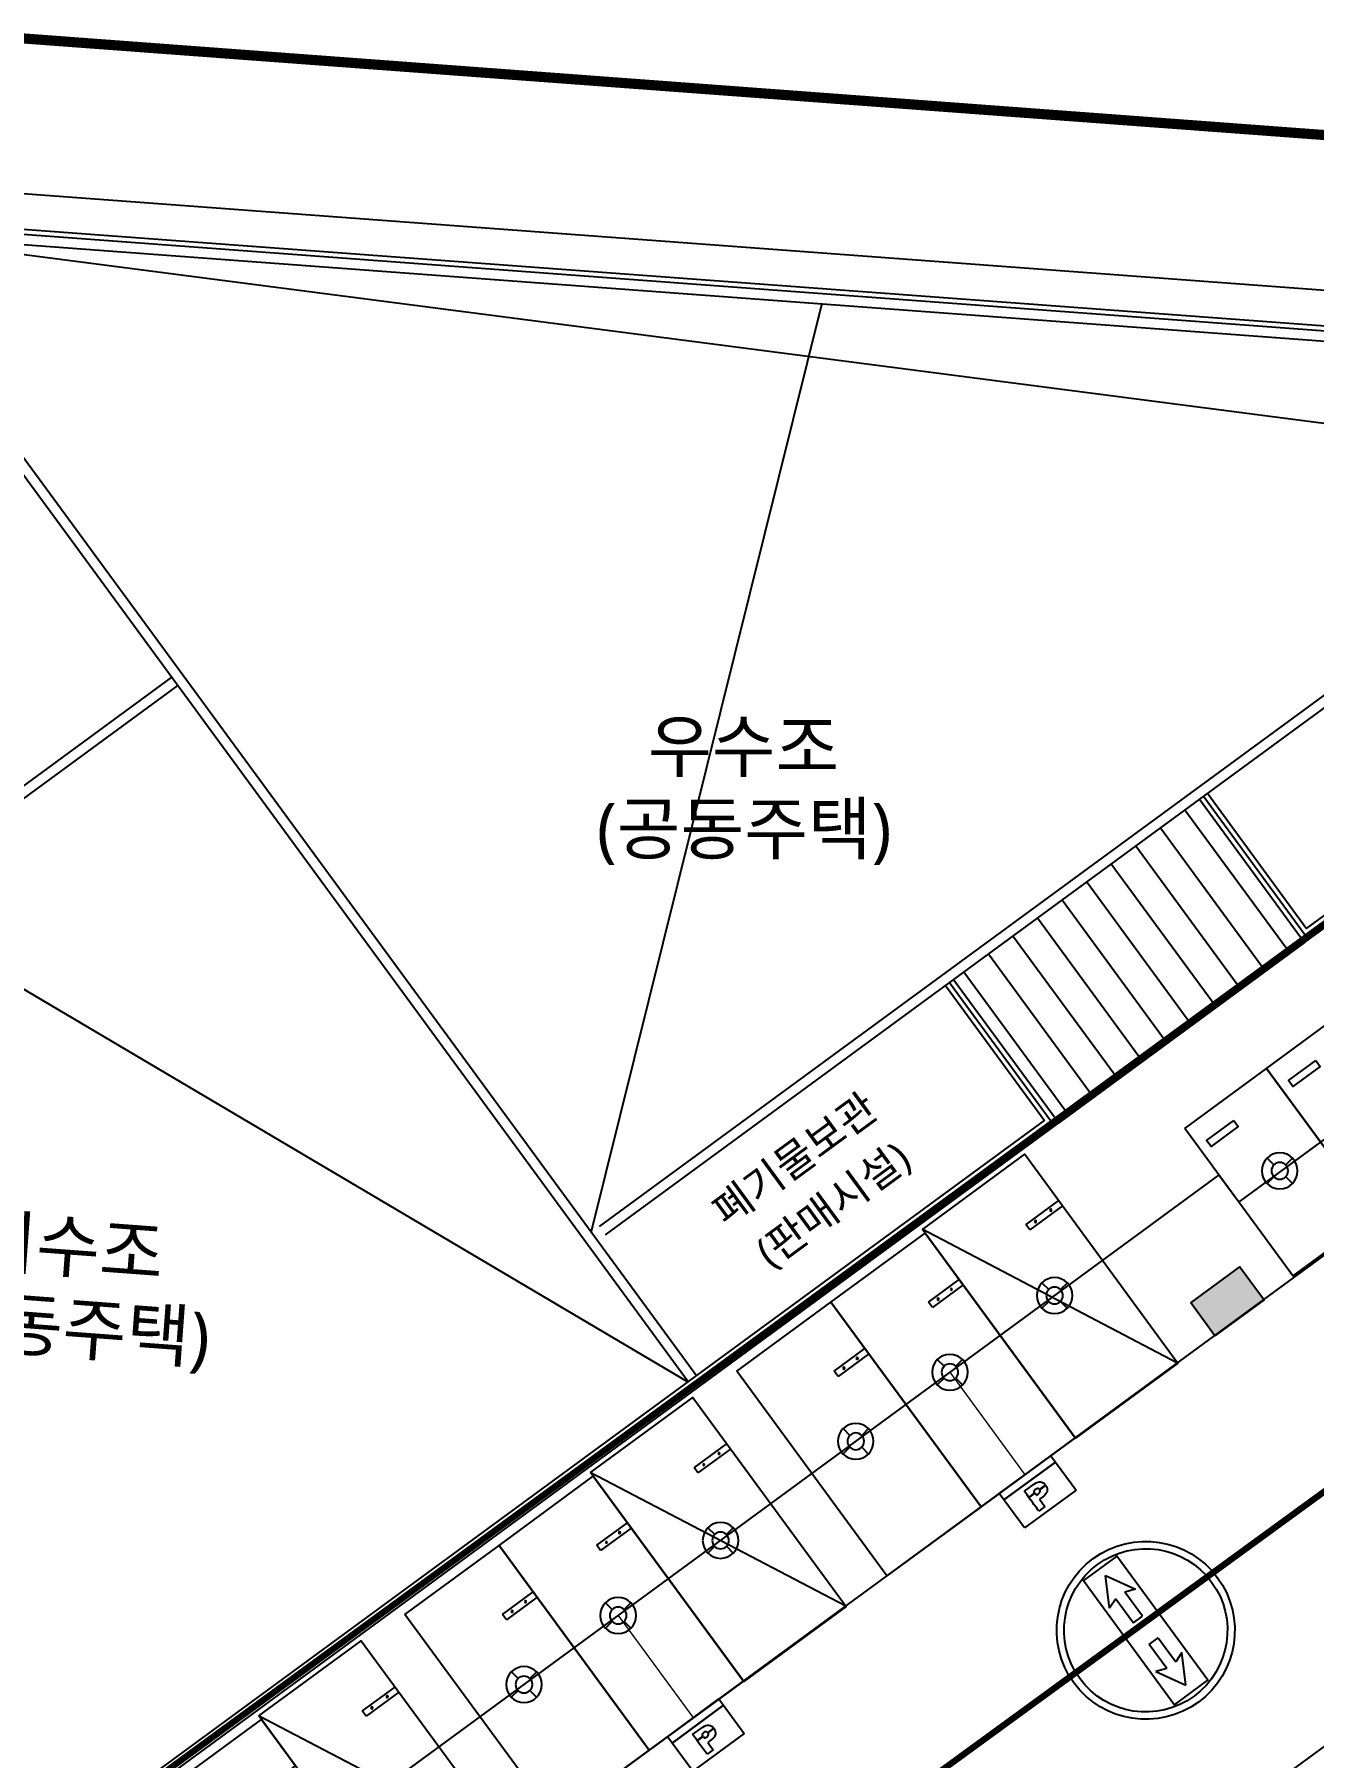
# Model space of a CAD drawing. Header units: millimetres. Extents: x 75184266 to 76346726, y -35077925 to -33679385.
# Drawn here: x 75476135 to 75501322, y -34526141 to -34492211 of the extents above; entities that cross this region are included whole.
import ezdxf
from ezdxf.enums import TextEntityAlignment as Align

# ---------------------------------------------------------------- set-up
doc = ezdxf.new("R2010")
doc.units = ezdxf.units.MM
doc.header["$LTSCALE"] = 50
doc.header["$MEASUREMENT"] = 0
doc.linetypes.add('HIDDEN', pattern=[0.375, 0.25, -0.125])
doc.linetypes.add('PHANTOM2', pattern=[1.25, 0.625, -0.125, 0.125, -0.125, 0.125, -0.125])
for name, color, linetype in [('0-유도관제', 6, 'CONTINUOUS'), ('DK1', 6, 'CONTINUOUS'), ('RACEWAY', 4, 'HIDDEN'), ('XR-지하3층$0$A-주차', 9, 'CONTINUOUS'), ('XR-지하3층$0$일반주차', 8, 'CONTINUOUS'), ('XR-지하3층$0$확장형주차', 8, 'CONTINUOUS')]:
    doc.layers.add(name, color=color, linetype=linetype)
doc.layers.add('건축', color=8, linetype='CONTINUOUS', plot=False)
for name, color, linetype, lineweight in [('구역제어-S.C.M', 2, 'CONTINUOUS', 100), ('주차유도-LGM', 6, 'CONTINUOUS', 20), ('주차유도-USM', 1, 'CONTINUOUS', 35), ('주차유도-레이스웨이', 1, 'CONTINUOUS', 25)]:
    doc.layers.add(name, color=color, linetype=linetype, lineweight=lineweight)
doc.styles.add('XR-지하3층$0$맑은고딕', font='malgun.ttf')

# ---------------------------------------------------------------- blocks, each defined once
blk = doc.blocks.new('XR-지하3층$0$확장형 주차')
at = {"layer": 'XR-지하3층$0$확장형주차', "color": 7}
for p, q in [((0, 3965), (800, 3965)), ((0, 3835), (800, 3835)), ((800, 3835), (800, 3965))]:
    blk.add_line(p, q, dxfattribs=at)
blk.add_lwpolyline([(2500, 5100), (0, 0)], dxfattribs=at)
blk.add_lwpolyline([(2500, 5091), (0, 5091), (0, -9), (2500, -9)], close=True, dxfattribs=at)
for centre in [(238, 3900), (613, 3900)]:
    blk.add_circle(centre, 17.5, dxfattribs=at)
blk = doc.blocks.new('XR-지하3층$0$일반형 주차')
at = {"layer": 'XR-지하3층$0$일반주차'}
for p, q in [((750, 3865), (0, 3865)), ((0, 3735), (750, 3735)), ((750, 3735), (750, 3865))]:
    blk.add_line(p, q, dxfattribs=at)
blk.add_lwpolyline([(2300, 5000), (0, 5000), (0, 0), (2300, 0)], close=True, dxfattribs=at)
for centre in [(238, 3800), (563, 3800)]:
    blk.add_circle(centre, 17.5, dxfattribs=at)
blk = doc.blocks.new('XR-지하3층$0$A$C73B52ADF')
at = {"layer": 'XR-지하3층$0$A-주차', "elevation": 0}
for points in [[(-2038, 2466), (-38, 2466), (-38, -1134), (-2038, -1134)], [(-1166, 2021), (-1166, 1871), (-1832, 1871), (-1832, 2021)]]:
    blk.add_lwpolyline(points, close=True, dxfattribs=at)
blk = doc.blocks.new('센서')
at = {"layer": '0-유도관제', "color": 0}
for p, q in [((405935, 34224), (406072, 34088)), ((406311, 34088), (406447, 34225)), ((405936, 33712), (406072, 33849)), ((406311, 33849), (406448, 33713))]:
    blk.add_line(p, q, dxfattribs=at)
for major_axis, start_param, end_param in [((0, 362), 2.801804347482335, 9.084989654661921), ((0, 169), 2.862310370331367, 9.145495677510954)]:
    blk.add_ellipse((406192, 33969), major_axis=major_axis, ratio=1, start_param=start_param, end_param=end_param, dxfattribs=at)
blk = doc.blocks.new('만공차등')
at = {"layer": '0-유도관제', "color": 0}
for p, q in [((305755, 78525), (306597, 78525)), ((305755, 77269), (305755, 78525)), ((306442, 77269), (306442, 78525)), ((306442, 78525), (306442, 77269)), ((306597, 78525), (306597, 77269)), ((306185, 78101), (306185, 77952)), ((306191, 78101), (306191, 77952)), ((306185, 77838), (306185, 77693)), ((306191, 77838), (306191, 77693)), ((306597, 77269), (305755, 77269))]:
    blk.add_line(p, q, dxfattribs=at)
for points in [[(305858, 77952), (305858, 77952), (305858, 78101), (305858, 78101)], [(305858, 78101), (305858, 78101), (306044, 78101), (306185, 78101)], [(306191, 78101), (306274, 78101), (306339, 78101), (306339, 78101)], [(306339, 78101), (306339, 78101), (306339, 77854), (306339, 77854)], [(306037, 77952), (306037, 77952), (305858, 77952), (305858, 77952)], [(306037, 77870), (306037, 77870), (306037, 77952), (306037, 77952)], [(306078, 77737), (306050, 77766), (306037, 77810), (306037, 77870)], [(306185, 77693), (306139, 77694), (306104, 77709), (306078, 77737)], [(306134, 77952), (306134, 77952), (306134, 77915), (306134, 77915)], [(306185, 77952), (306159, 77952), (306134, 77952), (306134, 77952)], [(306134, 77915), (306134, 77887), (306139, 77867), (306149, 77855)], [(306149, 77855), (306158, 77844), (306170, 77838), (306185, 77838)], [(306241, 77952), (306241, 77952), (306217, 77952), (306191, 77952)], [(306191, 77838), (306204, 77838), (306216, 77843), (306226, 77853)], [(306226, 77853), (306236, 77863), (306241, 77882), (306241, 77909)], [(306241, 77909), (306241, 77909), (306241, 77952), (306241, 77952)], [(306339, 77854), (306339, 77800), (306327, 77760), (306301, 77733)]]:
    blk.add_open_spline(points, degree=3, dxfattribs=at)
blk.add_open_spline([(306301, 77733), (306275, 77706), (306239, 77693), (306192, 77693), (306191, 77693), (306191, 77693), (306191, 77693)], degree=3, knots=[0.4989771, 0.4989771, 0.4989771, 0.4989771, 0.9979543, 0.9979543, 0.9979543, 1, 1, 1, 1], dxfattribs=at)
blk = doc.blocks.new('sdvfr')
at = {"layer": 'DK1'}
for p, q in [((-945351, 1790459), (-944567, 1790896)), ((-944567, 1790896), (-944674, 1790612)), ((-941645, 1790459), (-942429, 1790896)), ((-942429, 1790896), (-942322, 1790612)), ((-944567, 1790022), (-945351, 1790459)), ((-943860, 1790612), (-944674, 1790612)), ((-944674, 1790306), (-943860, 1790306)), ((-944674, 1790306), (-944567, 1790022)), ((-943860, 1790306), (-943860, 1790612)), ((-943136, 1790306), (-943136, 1790612)), ((-943136, 1790612), (-942322, 1790612)), ((-942322, 1790306), (-943136, 1790306)), ((-942429, 1790022), (-941645, 1790459)), ((-942322, 1790306), (-942429, 1790022))]:
    blk.add_line(p, q, dxfattribs=at)
blk.add_lwpolyline([(-941398, 1789894), (-941398, 1791024), (-945598, 1791024), (-945598, 1789894)], close=True, dxfattribs=at)
at = {"layer": 'DK1', "color": 2}
for radius in [2428, 2228]:
    blk.add_circle((-943498, 1790459), radius, dxfattribs=at)

msp = doc.modelspace()

# ---------------------------------------------------------------- hatches: boundary and pattern name
at = {"layer": '건축', "ltscale": 0.5}
h = msp.add_hatch(color=256, dxfattribs=at)
h.dxf.hatch_style = 1
h.paths.add_polyline_path([(75499378.6, -34517835.1), (75498905.6, -34517189.9), (75499873.4, -34516480.4), (75500346.4, -34517125.6)])

# ---------------------------------------------------------------- linework, layer by layer
at = {"layer": '건축', "ltscale": 1000}
for p, q in [((75542171.6, -34500265.3), (75436335.8, -34492415.6)), ((75541797.9, -34500939.5), (75436982.1, -34493165.4)), ((75440255.1, -34561174.9), (75512999.3, -34507842.6))]:
    msp.add_line(p, q, dxfattribs=at)
at = {"layer": '건축', "ltscale": 100}
for p, q in [((75541744.5, -34501035.8), (75447445.9, -34494041.8)), ((75541637.8, -34501228.4), (75447630.6, -34494256)), ((75501142.9, -34510093.8), (75509933.5, -34503649)), ((75501185.9, -34509814.3), (75509815.2, -34503487.7)), ((75464563.7, -34515336.4), (75478832.7, -34504875.2)), ((75464682, -34515497.7), (75478950.9, -34505036.5)), ((75498789.9, -34507479), (75500859.4, -34510301.7)), ((75498306.1, -34507833.8), (75500375.5, -34510656.4)), ((75497822.2, -34508188.5), (75499891.6, -34511011.2)), ((75497338.3, -34508543.3), (75499407.7, -34511366)), ((75496854.4, -34508898.1), (75498923.8, -34511720.7)), ((75496370.5, -34509252.8), (75498439.9, -34512075.5)), ((75495886.6, -34509607.6), (75497956.1, -34512430.2)), ((75495402.7, -34509962.3), (75497472.2, -34512785)), ((75494918.9, -34510317.1), (75496988.3, -34513139.8)), ((75494435, -34510671.9), (75496504.4, -34513494.5)), ((75474370.6, -34529473.9), (75496024.5, -34513598.4)), ((75474488.8, -34529635.2), (75496304, -34513641.4))]:
    msp.add_line(p, q, dxfattribs=at)
at = {"layer": '건축', "ltscale": 0.5}
for p, q in [((75447606.2, -34494261), (75488999.6, -34518742.6, 0)), ((75489008.1, -34518742.4), (75472403, -34496093.4)), ((75472661.2, -34496119.2, 0), (75507740.1, -34500669.2)), ((75489169.4, -34518624.2), (75472665.3, -34496112.8)), ((75487100, -34515801.5), (75491641.1, -34497526.8)), ((75487261.3, -34515683.2), (75507740.1, -34500669.2)), ((75487379.5, -34515844.5), (75507858.4, -34500830.5)), ((75499073.4, -34507271.2), (75501142.9, -34510093.8)), ((75499154.1, -34507212), (75501223.5, -34510034.7)), ((75499234.7, -34507152.9), (75501185.9, -34509814.3)), ((75501142.9, -34510093.8), (75496304, -34513641.4)), ((75494234.6, -34510818.8), (75496304, -34513641.4)), ((75494073.3, -34510937), (75496024.5, -34513598.4)), ((75494153.9, -34510877.9), (75496223.4, -34513700.6))]:
    msp.add_line(p, q, dxfattribs=at)
at = {"layer": '건축', "linetype": 'PHANTOM2', "ltscale": 50, "const_width": 200}
msp.add_lwpolyline([(75558572.6, -34605145.4), (75561597.6, -34590145.4), (75561659.5, -34553000), (75564717.9, -34517999.9), (75564749.8, -34498884.2), (75475183.7, -34492234.7), (75349445.8, -34482899.8, -0.1151176), (75301447.5, -34507814.4), (75295098.5, -34515540.4), (75291581.4, -34641500.4), (75298553.1, -34648669.4), (75429499.8, -34648668.1), (75454491.8, -34644667.8), (75484498.1, -34644667.5), (75499504.9, -34645667.4), (75547907.3, -34645666.1), (75558522.6, -34635068.3)], format="xyb", close=True, dxfattribs=at)
at = {"layer": '건축', "ltscale": 0.5}
msp.add_lwpolyline([(75499378.6, -34517835.1), (75498905.6, -34517189.9), (75499873.4, -34516480.4), (75500346.4, -34517125.6)], close=True, dxfattribs=at)
at = {"layer": '구역제어-S.C.M', "ltscale": 0.5}
for p, q in [((75436380.4, -34557383.3), (75515521.4, -34499490.3)), ((75512956.4, -34512582.3), (75471621.4, -34542695.3))]:
    msp.add_line(p, q, dxfattribs=at)
at = {"layer": '주차유도-LGM', "color": 6, "lineweight": 20, "ltscale": 500}
for p, q in [((75494162.3, -34518553.6), (75495645.8, -34520577.1)), ((75487629.8, -34523342.9), (75489113.3, -34525366.3))]:
    msp.add_line(p, q, dxfattribs=at)
at = {"layer": '주차유도-레이스웨이', "ltscale": 0.5}
for p, q in [((75499849.8, -34515204.1), (75503075.7, -34512839)), ((75497166.8, -34516350.9), (75499458.6, -34514670.6)), ((75499849.8, -34515204.1), (75499458.6, -34514670.6)), ((75439757.4, -34558428.6), (75497166.8, -34516350.9)), ((75494148.3, -34531334.8), (75503987.3, -34524121.2))]:
    msp.add_line(p, q, dxfattribs=at)

# ---------------------------------------------------------------- block references
at = {"layer": 'RACEWAY', "xscale": 0.7218862486673641, "yscale": 0.7218862473964691, "zscale": 0.7218862445435519, "rotation": 306.2469336900548}
msp.add_blockref('sdvfr', (74858351.4, -35837141.9), dxfattribs=at)
at = {"layer": '건축', "rotation": 36.24761539007821}
for p in [(75503499.7, -34513353.5, 0), (75501886.8, -34514536.1, 0)]:
    msp.add_blockref('XR-지하3층$0$A$C73B52ADF', p, dxfattribs=at)
at = {"layer": '건축', "xscale": -1, "rotation": 36.24693490030937}
for name, p in [('XR-지하3층$0$확장형 주차', (75498645, -34518367)), ('XR-지하3층$0$일반형 주차', (75496628.8, -34519845.2)), ('XR-지하3층$0$일반형 주차', (75494773.9, -34521205.1)), ('XR-지하3층$0$확장형 주차', (75492112.5, -34523156.3)), ('XR-지하3층$0$일반형 주차', (75490096.3, -34524634.5)), ('XR-지하3층$0$일반형 주차', (75488241.4, -34525994.4)), ('XR-지하3층$0$확장형 주차', (75485580.1, -34527945.6)), ('XR-지하3층$0$일반형 주차', (75483563.9, -34529423.7))]:
    msp.add_blockref(name, p, dxfattribs=at)
at = {"layer": '주차유도-LGM', "color": 6, "rotation": 126.2469349002818}
for p in [(75739742.8, -34721774.6), (75733210.3, -34726563.9)]:
    msp.add_blockref('만공차등', p, dxfattribs=at)
at = {"layer": '주차유도-USM', "extrusion": (0, 0, -1), "xscale": 0.9750000000000001, "yscale": 0.9750000000000001, "zscale": -0.9750000000000001, "rotation": 270}
for p in [(-75533775.7, -34118550.3), (-75529342.9, -34121005.6), (-75527281.7, -34122516.8), (-75525426.8, -34123876.7), (-75522765.4, -34125827.9), (-75520749.2, -34127306.1), (-75518894.4, -34128665.9)]:
    msp.add_blockref('센서', p, dxfattribs=at)

# ---------------------------------------------------------------- texts
at = {"layer": '건축', "style": 'XR-지하3층$0$맑은고딕'}
for s, p in [('우수조', (75490099.2, -34506238.3, 0)), ('(공동주택)', (75490110.6, -34507893.4, 0))]:
    msp.add_text(s, height=1000, dxfattribs=at).set_placement(p, align=Align.MIDDLE)
for s, p in [('폐기물보관', (75491101.3, -34514352.4)), ('(판매시설)', (75491857.9, -34515248.1))]:
    msp.add_text(s, height=600, rotation=36.24693, dxfattribs=at).set_placement(p, align=Align.MIDDLE_CENTER)
for s, p in [('저수조', (75476803.7, -34516064.2)), ('(공동주택)', (75476692.7, -34517715.5))]:
    msp.add_text(s, height=1000, rotation=355.75821, dxfattribs=at).set_placement(p, align=Align.MIDDLE)

doc.saveas('drawing.dxf')
